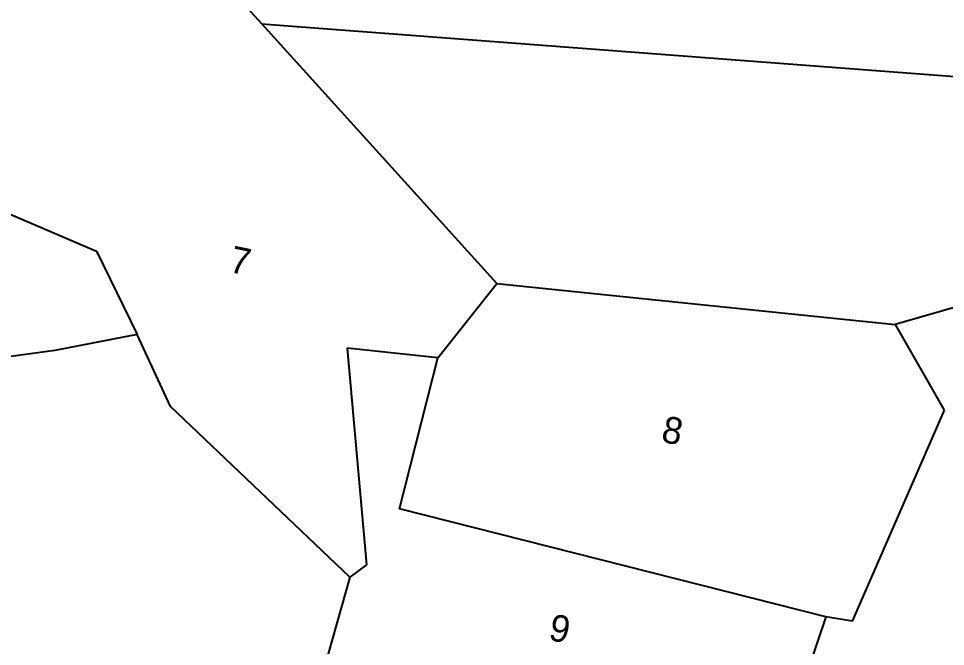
# Model space of a CAD drawing. Header units: metres. Extents: x 280043 to 281054, y 2047152 to 2048652.
# Drawn here: x 280675.3 to 280798.9, y 2047781.7 to 2047865.4 of the extents above; entities that cross this region are included whole.
import ezdxf
from ezdxf.enums import TextEntityAlignment as Align

# ---------------------------------------------------------------- set-up
doc = ezdxf.new("R2010")
doc.units = ezdxf.units.M
doc.layers.add('POLY_PARCEL', color=6, linetype='Continuous')
doc.layers.add('TEXT_PARCEL', color=7, linetype='Continuous')
doc.styles.add('TEXT_MAP', font='', dxfattribs={"height": 1.8})
doc.styles.get('TEXT_MAP').set_extended_font_data('Kruti Dev 050')

msp = doc.modelspace()

# ---------------------------------------------------------------- linework, layer by layer
at = {"layer": 'POLY_PARCEL'}
for p, q in [((280707.72, 2047864.7), (280700.43, 2047872.76)), ((280707.72, 2047864.7), (280815.3, 2047856.54)), ((280739.07, 2047830.08), (280707.72, 2047864.7)), ((280663.51, 2047843.84), (280685.66, 2047834.39)), ((280685.66, 2047834.39), (280691.1, 2047823.28)), ((280731.19, 2047820.14), (280739.07, 2047830.08)), ((280739.07, 2047830.08), (280792.21, 2047824.61)), ((280814.28, 2047830.92), (280792.21, 2047824.61)), ((280792.21, 2047824.61), (280798.77, 2047813.19)), ((280691.1, 2047823.28), (280680.11, 2047821.13)), ((280695.52, 2047813.65), (280691.1, 2047823.28)), ((280680.11, 2047821.13), (280648.25, 2047816.76)), ((280731.19, 2047820.14), (280719.13, 2047821.46)), ((280719.13, 2047821.46), (280721.67, 2047792.55)), ((280726.11, 2047800.01), (280731.19, 2047820.14)), ((280719.46, 2047790.91), (280695.52, 2047813.65)), ((280798.77, 2047813.19), (280786.47, 2047785.04)), ((280782.97, 2047785.6), (280726.11, 2047800.01)), ((280721.67, 2047792.55), (280719.46, 2047790.91)), ((280719.46, 2047790.91), (280715.2, 2047775.85)), ((280782.97, 2047785.6), (280774.97, 2047762.03)), ((280786.47, 2047785.04), (280782.97, 2047785.6))]:
    msp.add_line(p, q, dxfattribs=at)

# ---------------------------------------------------------------- texts
at = {"layer": 'TEXT_PARCEL', "style": 'TEXT_MAP'}
for s, p in [('7', (280704.88, 2047833.12)), ('8', (280762.53, 2047810.48)), ('9', (280747.5, 2047784.05))]:
    msp.add_text(s, height=3.57, rotation=348.3523, dxfattribs=at).set_placement(p, align=Align.MIDDLE)

doc.saveas('drawing.dxf')
